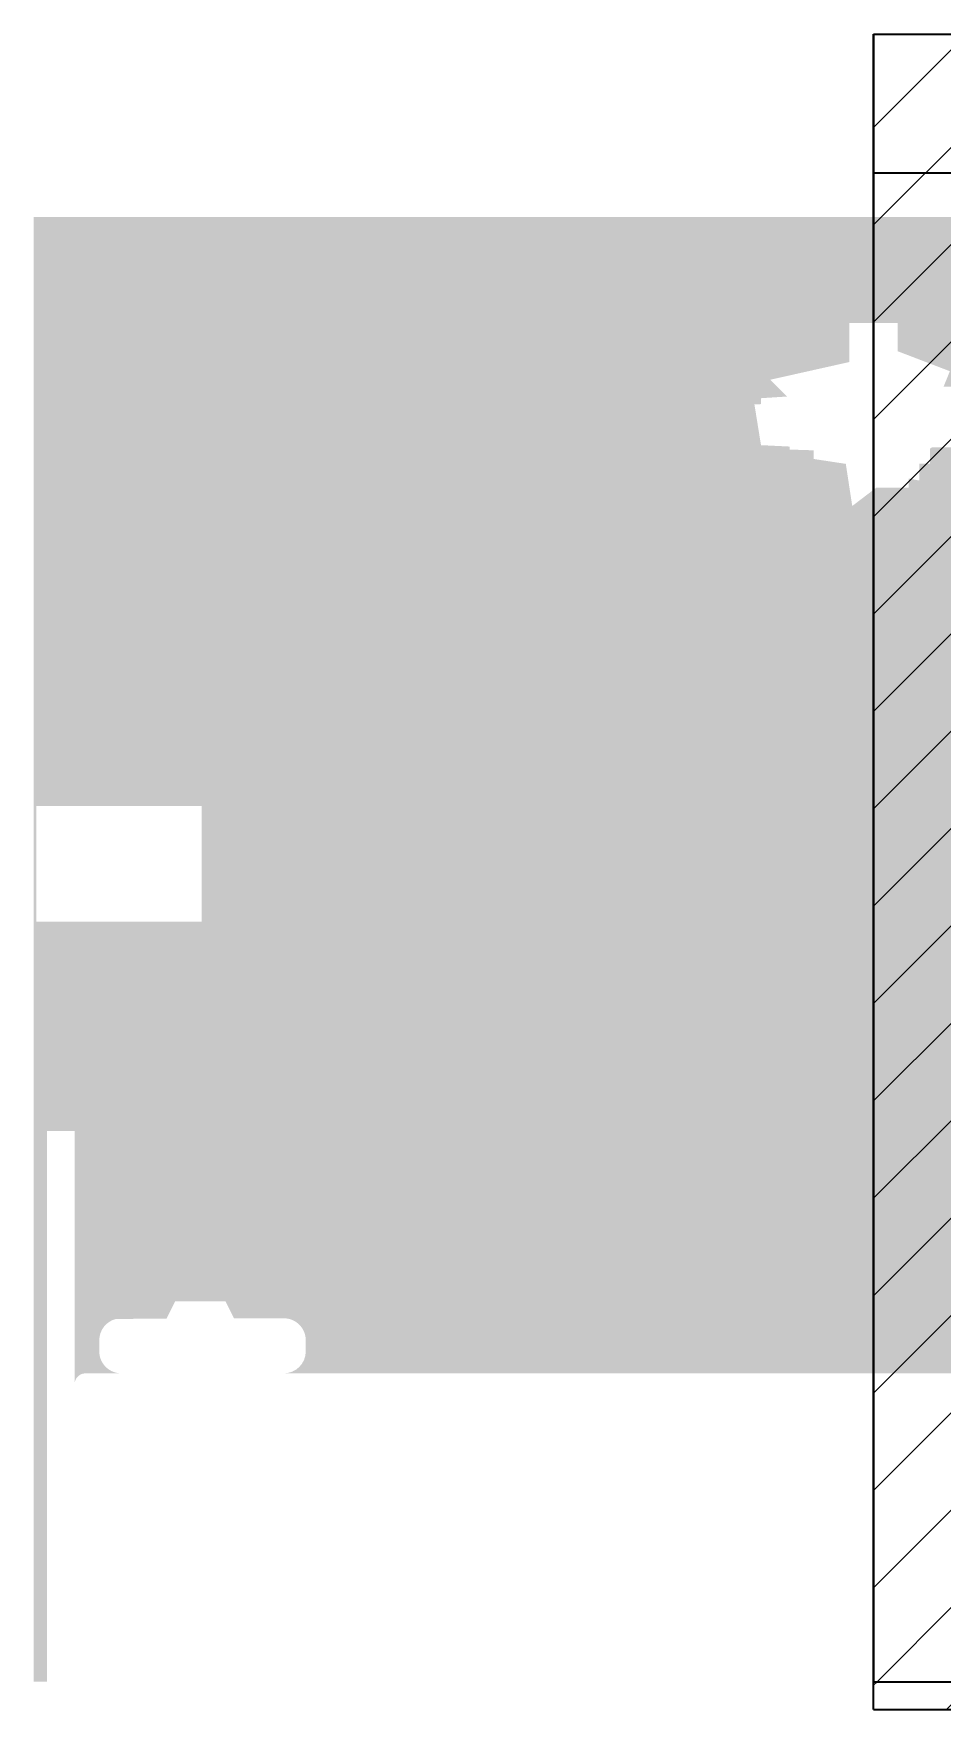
# Model space of a CAD drawing. Header units: inches. Extents: x -200 to 1094, y -421 to 377.
# Drawn here: x 606.7 to 771.7, y 47.7 to 352 of the extents above; entities that cross this region are included whole.
import ezdxf

# ---------------------------------------------------------------- set-up
doc = ezdxf.new("R2010")
doc.units = ezdxf.units.IN
doc.header["$MEASUREMENT"] = 0
for name, color, linetype, lineweight in [('A-FLOR-LEVL', 3, 'Continuous', 35), ('A-SECT-MCUT', 1, 'Continuous', 25), ('A-WALL-FULL', 3, 'Continuous', 35), ('A-WALL-FULL-EXT', 3, 'Continuous', 35)]:
    doc.layers.add(name, color=color, linetype=linetype, lineweight=lineweight)
pattern_1 = [(45, (0, 0), (-8.838834764831844, 8.838834764831844), [])]

msp = doc.modelspace()

# ---------------------------------------------------------------- hatches: boundary and pattern name
h = msp.add_hatch()
h.set_pattern_fill('GRAVEL', color=41)
h.set_pattern_definition([(228.012787504, (0.72, 1), (-8.000000000000062, -9.000000000000004), [0.134536, -13.3190880470737]), (184.969740728, (0.63, 0.9), (11.99999999999998, 1.000000000000035), [0.230868, -22.85592476123]), (132.510447078, (0.4, 0.88), (10.00000000000012, -10.99999999999986), [0.162788, -16.1160325960997]), (267.273689006, (0.01, 0.63), (1.000000000000024, 20.00000000000002), [0.210238, -20.813558041629]), (292.833654178, (0, 0.42), (-4.999999999999988, 12.00000000000003), [0.206155, -20.4093731280883]), (357.273689006, (0.08, 0.23), (-20.00000000000002, 1.000000000000025), [0.210238, -20.813558041629]), (37.69424046669999, (0.29, 0.22), (-13, -9.999999999999973), [0.278029, -27.524848548916]), (72.2553283749, (0.51, 0.39), (7.000000000000028, 22), [0.2624879999999999, -25.98632149681339]), (121.429565615, (0.59, 0.64), (-8.00000000000002, 12.99999999999999), [0.21095, -20.884073109729]), (175.236358309, (0.48, 0.82), (10.99999999999998, -1.000000000000038), [0.240832, -11.8007625787923]), (222.397437798, (0.24, 0.84), (-11.99999999999996, -10.99999999999997), [0.311448, -30.8333750047949]), (138.814074834, (1, 0.62), (-7.000000000000033, 6), [0.106301, -10.5238448127347]), (171.46923439, (0.92, 0.69), (13, -1.999999999999995), [0.202237, -20.021511416157]), (225, (0.72, 0.72), (-1.110223024625157e-16, -0.9999999999999329), [0.141421, -1.2727925623731]), (203.198590514, (0.65, 0.84), (4.999999999999989, 1.999999999999975), [0.076158, -7.5396151058639]), (291.801409486, (0.58, 0.81), (-0.9999999999996841, 3.000000000000103), [0.107703, -5.2774618071345]), (30.9637565321, (0.62, 0.71), (3.000000000000053, 1.99999999999998), [0.174929, -5.656022894845299]), (161.565051177, (0.77, 0.8), (2.000000000000012, -0.9999999999999767), [0.126491, -3.035786660168399]), (16.389540334, (0, 0.81), (9.999999999999966, 3.000000000000044), [0.1772, -17.5428451466694]), (70.3461759419, (0.17, 0.86), (-4.00000000000122, -11.0000000000034), [0.148661, -14.717407747319]), (293.198590514, (0.77, 1), (-1.99999999999997, 4.999999999999991), [0.152315, -7.4634581058639]), (343.610459666, (0.83, 0.86), (-9.999999999999966, 3.000000000000043), [0.1772, -17.54284514666899]), (339.44395478, (0, 0.19), (-5.000000000000037, 2.000000000000024), [0.17088, -8.3731237453175]), (294.775140569, (0.16, 0.13), (-5.000000000000005, 11), [0.143178, -14.174643063276]), (66.8014094864, (0.78, 0), (1.999999999999981, 4.99999999999997), [0.152315, -7.4634581058639]), (17.3540246363, (0.84, 0.14), (-12.99999999999998, -3.999999999999963), [0.167631, -16.59542361424]), (69.44395478040002, (0.29, 0), (-2.000000000000007, -4.999999999999955), [0.08543999999999999, -8.458563745317498]), (101.309932474, (0.72, 0), (-0.9999999999999638, 4.000000000000012), [0.05099, -5.0480295135928]), (165.963756532, (0.71, 0.05), (2.999999999999959, -1.000000000000001), [0.206155, -3.9169506256177]), (186.009005957, (0.51, 0.1), (10.00000000000005, 0.9999999999999831), [0.19105, -18.9139231745428]), (303.690067526, (0.62, 0.62), (-0.9999999999999872, 1.999999999999986), [0.144222, -3.461329275464]), (353.157226587, (0.7, 0.5), (17.00000000000001, -2.000000000000053), [0.251794, -24.9275626240283]), (60.9453959009, (0.95, 0.47), (-3.999999999999976, -6.999999999999977), [0.102956, -10.192674140987]), (90, (1, 0.56), (-0.9999999999999999, 1), [0.06, -0.94]), (120.256437164, (0.49, 0.13), (4.000000000000009, -7.000000000000008), [0.138924, -13.7535199894498]), (48.01278750420001, (0.42, 0.25), (8, 8.999999999999975), [0.269072, -13.1845520470737]), (0, (0.6, 0.45), (1, 1), [0.26, -0.74]), (325.3048464690001, (0.86, 0.45), (10.00000000000014, -6.999999999999825), [0.158114, -15.653274300842]), (254.054604099, (0.99, 0.36), (-1.000000000000038, -4.000000000000004), [0.145602, -7.1345078892805]), (207.645975364, (0.95, 0.22), (-18.99999999999995, -10.00000000000005), [0.237065, -23.4694741822594]), (175.42607874, (0.74, 0.11), (-12.99999999999995, 1.000000000000001), [0.250799, -24.8290734079689])])
h.paths.add_polyline_path([(830.9125925694497, 267.0620411569224), (911.6655265239143, 267.0620411569224), (911.6655265239178, 318.6713594553614), (759.267529618642, 318.6713594553615), (759.267529618642, 299.3922678442474), (763.5679063306821, 299.3922678442474), (763.5679063306821, 294.299929941372), (773.0496688852078, 290.6671271214133), (771.9174172356221, 287.8717417888662), (782.6281437996591, 287.8717417888662), (782.2400337791017, 285.750902728422), (785.5761773698838, 285.750902728422), (785.5761773698838, 278.092352264947), (780.8385317824361, 278.092352264947), (780.7415001560081, 277.5621199789281), (776.7385739078585, 277.3302382123393), (776.8502388421263, 276.8552336812106), (769.7875146374249, 276.8552336812106), (769.4214501377797, 276.5720632620914), (769.4214501377797, 273.8506741440767), (767.5033843849748, 273.8506741440767), (767.5033843849748, 270.8214316904748), (765.5548373047137, 271.1922839879084), (765.5548373047137, 269.5482796520216), (759.7272403660396, 269.5482796520216), (755.3302335110426, 266.192123680589), (754.1612103197774, 273.8431421091081), (748.3140716652202, 274.7343946207663), (748.3140716652202, 276.304430566407), (743.9511024013415, 276.4428307920832), (743.9511024013415, 276.9877279553262), (738.7653254528492, 277.2405213956706), (737.5761773698838, 284.6244068506464), (738.74142959738, 284.6883847034057), (738.74142959738, 285.7656764448627), (743.4754802840872, 286.0693840341764), (740.4640009105866, 289.1226431690326), (754.8190127291533, 292.3390983407086), (754.8190127291533, 299.3922678442474), (759.1193894411934, 299.3922678442474), (759.117984538435, 318.6713594553615), (606.708680399723, 318.6713594553615), (606.708680399723, 52.7113594553619), (609.1541764149393, 52.7113594553619), (609.1541764149393, 93.7113594553619), (609.1541764149393, 152.711359456351), (614.1541764149393, 152.711359456351), (614.1541764149396, 106.7113594553619, -0.4142135623730909), (616.1541764149396, 108.711359455362), (622.6423650117255, 108.7113594553619, -0.4142135623731014), (618.6423650117254, 112.7113594553619), (618.6423650117252, 114.7113594553626, -0.345773365976485), (621.6947472052394, 118.5974912715558), (630.8551884003423, 118.6317615338098), (632.4158296256481, 121.7988824610114), (641.5642297173744, 121.7988824610114), (643.102293595368, 118.6775793604785), (652.1017845514183, 118.711247489409, -0.4164067483215543), (656.1317130510496, 114.7113594553624), (656.1317130510496, 112.7113594553614, -0.4142135623730618), (652.1317130510496, 108.7113594553619), (821.1541764149396, 108.7113594553624, -0.4142135623730951), (823.1541764149396, 106.7113594553624), (823.1541764149396, 92.71135945536145, -0.4142135623730951), (821.1541764149396, 90.71135945536145), (823.1541764149395, 90.71135945536146), (823.1541764149395, 82.7113594553619), (823.6541764149396, 82.7113594553619), (823.6541764149396, 74.7113594553619), (823.2450855079094, 56.71135954603352), (830.9125925694497, 56.71135954603352)])
h.paths.add_polyline_path([(637.2068947412454, 190.7113594553614), (607.2068947412454, 190.7113594553614), (607.2068947412454, 211.7113594553614), (637.2068947412454, 211.7113594553614)], flags=16)
h.paths.add_polyline_path([(811.4736677191206, 164.2090196340528), (816.510425144691, 164.2090196340528), (816.510425144691, 155.30075881507), (811.4736677191206, 155.30075881507)], flags=16)
h.paths.add_polyline_path([(812.4783579881218, 163.2923523795419), (815.6358683043256, 163.2923523795419), (815.6358683043256, 156.1322176244041), (812.4783579881218, 156.1322176244041)], flags=0)
at = {"layer": 'A-SECT-MCUT'}
h = msp.add_hatch(dxfattribs=at)
h.set_pattern_fill('ANSI31', color=256, scale=100)
h.set_pattern_definition(pattern_1)
h.paths.add_polyline_path([(774.2089763668192, 326.6825552593139), (759.2089763669302, 326.6825552593139), (759.2089763669317, 52.72255525931426), (774.2089763668192, 52.72255525931428)])
h.paths.add_polyline_path([(1094.173691833505, 351.9820976429148), (759.2089763670589, 351.8825552593137), (759.2089763668474, 326.6825552593139), (774.2089763668192, 326.6825552593139), (1094.176674804537, 326.6825552593139)])
h = msp.add_hatch(dxfattribs=at)
h.set_pattern_fill('ANSI31', color=256, scale=100)
h.set_pattern_definition(pattern_1)
h.paths.add_polyline_path([(1094.208976366823, 52.72255525931425), (759.2089763669317, 52.72255525931425), (759.2089763669317, 47.67977733771036), (1094.209568301124, 47.70216894561506)])

# ---------------------------------------------------------------- linework, layer by layer
at = {"layer": 'A-FLOR-LEVL'}
for p, q in [((759.2089763679459, 52.72255525931425), (1094.208976366945, 52.72255525931425)), ((759.2089763669317, 47.67977733771036), (1094.209568301124, 47.70216894561506))]:
    msp.add_line(p, q, dxfattribs=at)
at = {"layer": 'A-WALL-FULL'}
msp.add_line((759.2089763669302, 326.6825552593139), (1094.176674804537, 326.6825552593139), dxfattribs=at)
at = {"layer": 'A-WALL-FULL-EXT'}
for p, q in [((759.2089763670589, 351.8825552593137), (1094.173691833505, 351.9820976429148)), ((759.2089763670589, 351.8825552593137), (759.2089763669302, 52.72255525931425)), ((759.2089763668474, 326.6825552593139), (759.2089763670589, 351.8825552593137)), ((759.2089763669302, 326.6825552593139), (759.2089763669302, 329.2025552593143)), ((759.2089763669317, 47.67977733771036), (759.2089763669302, 326.6825552593139))]:
    msp.add_line(p, q, dxfattribs=at)

doc.saveas('drawing.dxf')
